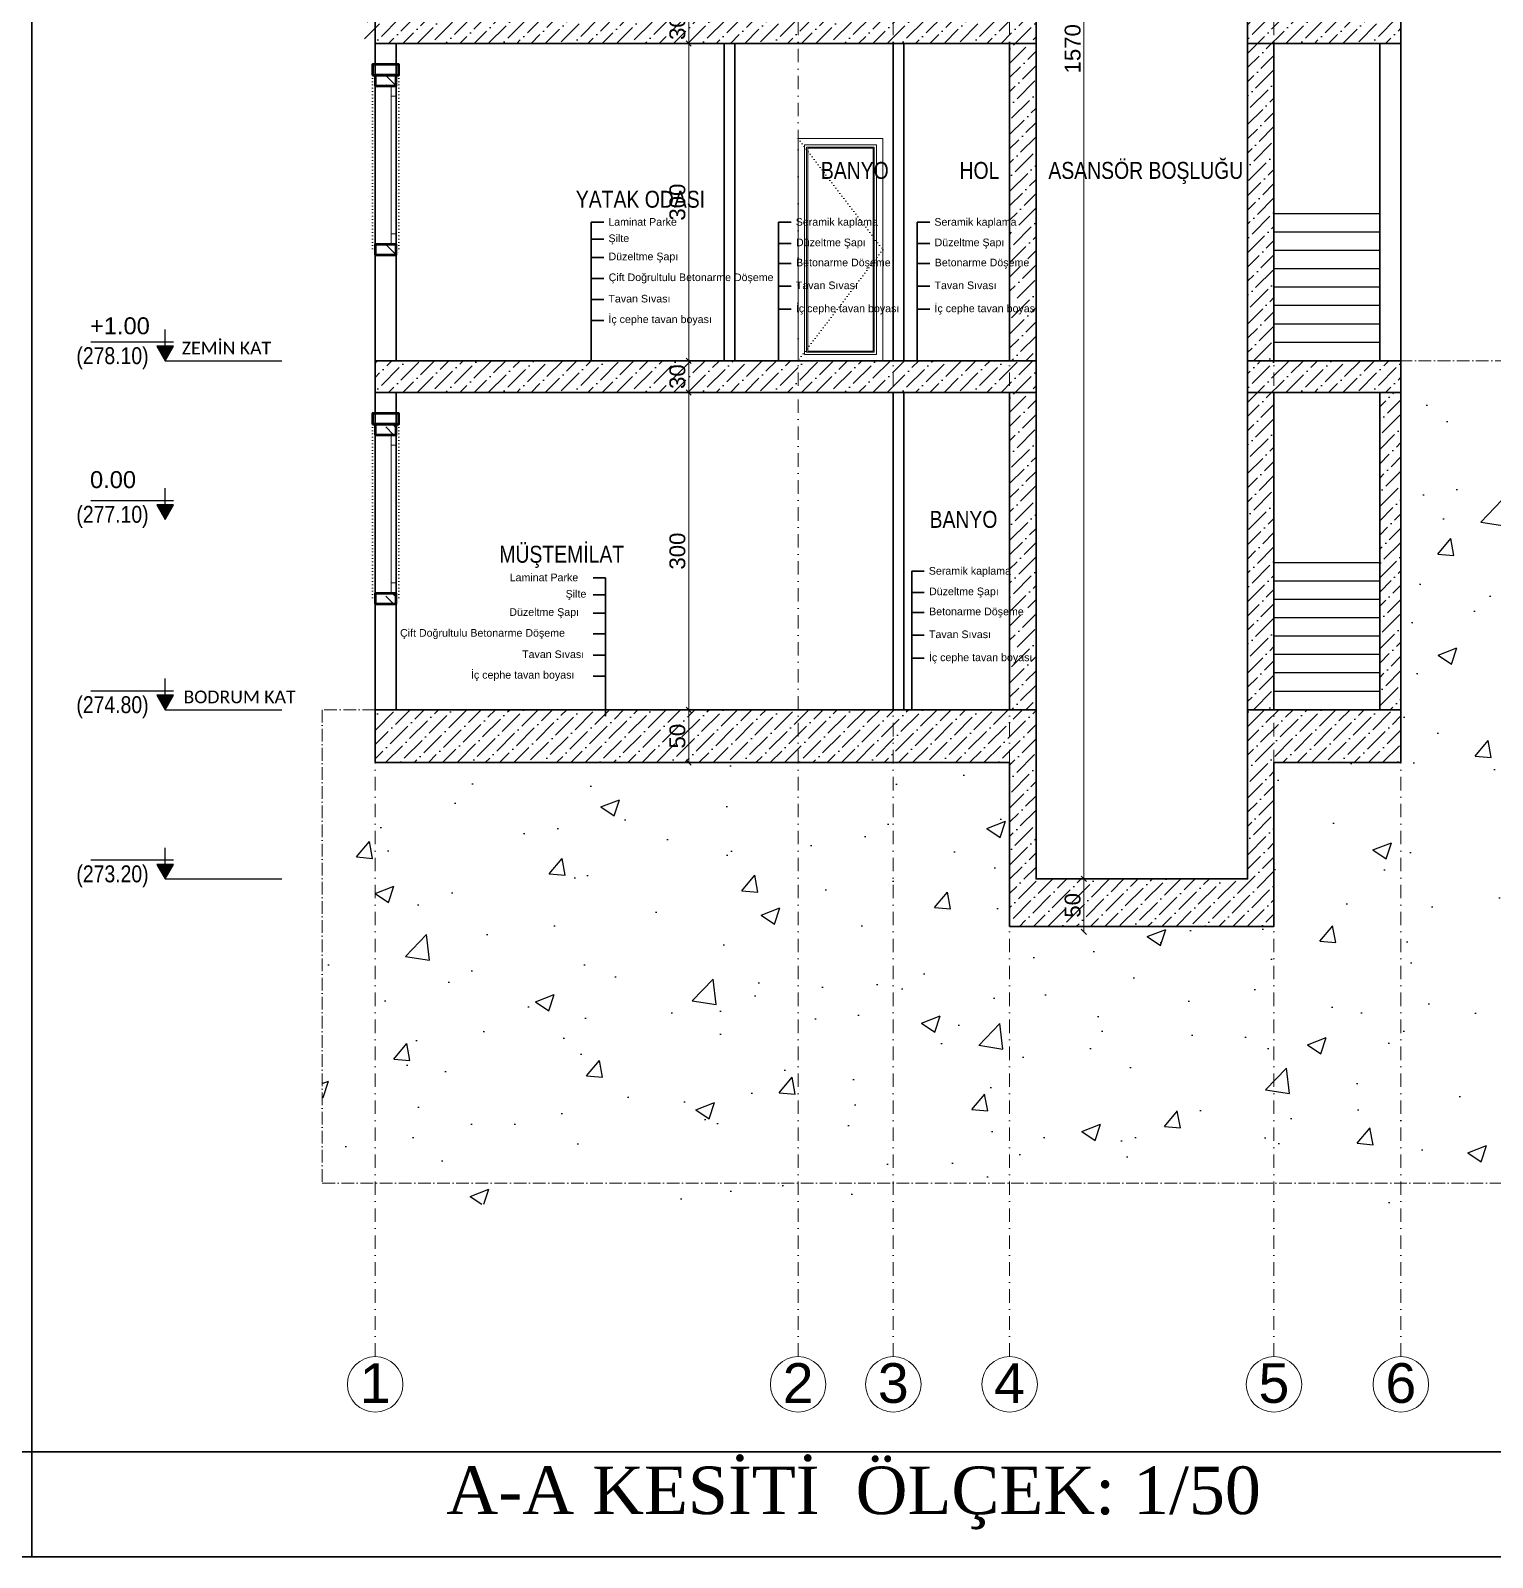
# Model space of a CAD drawing. Header units: millimetres. Extents: x 708 to 46452, y -4963 to 3960.
# Drawn here: x 21059 to 22442, y -4963 to -3519 of the extents above; entities that cross this region are included whole.
import ezdxf

# ---------------------------------------------------------------- set-up
doc = ezdxf.new("R2010")
doc.units = ezdxf.units.MM
for name, pattern in [('ACAD_ISO07W100', [3, 0, -3]), ('ACAD_ISO10W100', [18, 12, -3, 0, -3]), ('DASHDOT', [25.4, 12.7, -6.35, 0, -6.35])]:
    doc.linetypes.add(name, pattern=pattern)
for name, color, linetype, lineweight in [('00_IC_OLCU', 139, 'Continuous', 20), ('00_KOLON', 2, 'Continuous', 35), ('AKS', 153, 'ACAD_ISO10W100', 20), ('aks ve noktalılar', 129, 'DASHDOT', 13), ('ARC-ATP-DUVAR', 7, 'Continuous', 40), ('BETONARME TARAMA', 8, 'Continuous', 25), ('duvar', 6, 'Continuous', 35), ('görünüş1', 251, 'Continuous', 35), ('Kapı ve Pencereler', 253, 'Continuous', 5), ('KOLON', 7, 'Continuous', 50), ('Kolon Tarama', 163, 'Continuous', 13), ('Merdiven Noktalamaları', 251, 'ACAD_ISO07W100', 20), ('ROL_DIK', 150, 'Continuous', 0), ('Y', 41, 'Continuous', 30), ('YAZI', 40, 'Continuous', 25), ('YD', 7, 'Continuous', 5), ('yerkapl', 8, 'Continuous', 5), ('Çerçeve', 8, 'Continuous', 30)]:
    doc.layers.add(name, color=color, linetype=linetype, lineweight=lineweight)
doc.layers.add('F-arka_plan', color=7, linetype='Continuous')
doc.styles.add('arial_1_18', font='arial.ttf', dxfattribs={"height": 0.2})
doc.styles.add('GENERATED_STYLE_2', font='times.ttf')
doc.styles.get("Standard").update_dxf_attribs({"font": 'arial.ttf'})
doc.styles.add('şenşakrak', font='swissel.ttf', dxfattribs={"height": 10})
doc.dimstyles.new('ALP_OLCU', dxfattribs={"dimscale": 0, "dimtxt": 15, "dimasz": 5, "dimexe": 0.18, "dimexo": 0.06, "dimgap": 3, "dimtad": 1, "dimdec": 0, "dimrnd": 0.1, "dimzin": 9, "dimdsep": 46, "dimtxsty": 'Standard', "dimblk": 'OBLIQUE', "dimcen": 0, "dimse1": 1, "dimse2": 1, "dimclrd": 256, "dimclre": 256, "dimclrt": 53, "dimadec": 0, "dimazin": 0, "dimtfac": 1, "dimtdec": 0, "dimtix": 1, "dimtmove": 1, "dimatfit": 3, "dimldrblk": 'ARCHTICK', "dimfxl": 0.18, "dimtolj": 1, "dimlwd": -1, "dimarcsym": 0})

# ---------------------------------------------------------------- blocks, each defined once
blk = doc.blocks.new('160X160 PEN KESİT')
at = {"layer": 'Kolon Tarama'}
h = blk.add_hatch(dxfattribs=at)
h.set_pattern_fill('ANSI31', color=256, scale=2)
h.set_pattern_definition([(45, (84688.796, -97755), (-4.49012806, 4.49012806), [])])
h.paths.add_polyline_path([(9585.6, -22008.4), (9585.6, -21998.4), (9595.6, -21998.4), (9595.6, -22008.4)])
h = blk.add_hatch(dxfattribs=at)
h.set_pattern_fill('ANSI31', color=256, scale=2)
h.set_pattern_definition([(45, (84688.796, -97915), (-4.49012806, 4.49012806), [])])
h.paths.add_polyline_path([(9585.6, -22168.4), (9585.6, -22158.4), (9595.6, -22158.4), (9595.6, -22168.4)])
at = {"layer": 'Kapı ve Pencereler'}
for p, q in [((9585.6, -22148.9, 0), (9585.6, -22008.4, 0)), ((9585.6, -22148.9, 0), (9585.6, -22008.4, 0)), ((9590.6, -22008.4, 0), (9590.6, -22158.4, 0)), ((9590.6, -22008.4, 0), (9590.6, -22158.4, 0))]:
    blk.add_line(p, q, dxfattribs=at)
at = {"layer": 'Kapı ve Pencereler', "elevation": 0}
for points in [[(9605.6, -22008.4), (9585.6, -22008.4), (9585.6, -21998.4), (9605.6, -21998.4)], [(9585.6, -22008.4), (9590.6, -22008.4), (9590.6, -22018.4), (9585.6, -22018.4)], [(9590.6, -22008.4), (9605.6, -22008.4), (9605.6, -22158.4), (9590.6, -22158.4)], [(9590.6, -22008.4), (9605.6, -22008.4), (9605.6, -22158.4), (9590.6, -22158.4)], [(9585.6, -22148.4), (9590.6, -22148.4), (9590.6, -22158.4), (9585.6, -22158.4)], [(9605.6, -22168.4), (9585.6, -22168.4), (9585.6, -22158.4), (9605.6, -22158.4)]]:
    blk.add_lwpolyline(points, close=True, dxfattribs=at)
at = {"layer": 'KOLON', "elevation": 0}
for points in [[(9608.1, -21998.4), (9583.1, -21998.4), (9583.1, -21988.4), (9608.1, -21988.4)], [(9605.6, -22008.4), (9585.6, -22008.4), (9585.6, -21998.4), (9605.6, -21998.4)], [(9605.6, -22168.4), (9585.6, -22168.4), (9585.6, -22158.4), (9605.6, -22158.4)]]:
    blk.add_lwpolyline(points, close=True, dxfattribs=at)
at = {"layer": 'Merdiven Noktalamaları'}
for p, q in [((9583.1, -21998.4, 0), (9583.1, -22168.4, 0)), ((9608.1, -21998.4, 0), (9608.1, -22168.4, 0))]:
    blk.add_line(p, q, dxfattribs=at)
blk = doc.blocks.new('malzeme 2')
at = {"layer": 'Y'}
for p, q in [((0, 130.9), (11.8, 130.9)), ((0, 130.9), (0, 0)), ((0, 114.8), (11.8, 114.8)), ((0, 97.6), (11.8, 97.6)), ((0, 77.9), (11.8, 77.9)), ((0, 57.8), (11.8, 57.8)), ((0, 38.1), (11.8, 38.1))]:
    blk.add_line(p, q, dxfattribs=at)
at = {"layer": 'YD', "style": 'şenşakrak'}
for s, p in [('Laminat Parke', (16.2, 127.7)), ('Şilte', (16.4, 112.2)), ('Düzeltme Şapı', (16.4, 95)), ('Çift Doğrultulu Betonarme Döşeme', (16.5, 75.3)), ('Tavan Sıvası', (16.3, 55.1)), ('İç cephe tavan boyası', (16.3, 35.6))]:
    blk.add_text(s, height=7.2, dxfattribs=at).set_placement(p)
blk = doc.blocks.new('gae')
at = {"layer": 'yerkapl'}
blk.add_hatch(color=256, dxfattribs=at).paths.add_polyline_path([(10.1, 17.5), (-10.1, 17.5), (0, 0)])
for p, q in [((0, 17.5), (0, 37.6)), ((0, 17.5), (0, 37.6)), ((-10.1, 22.5), (89.7, 22.5)), ((-10.1, 22.5), (89.7, 22.5)), ((0, 0), (-10.1, 17.5)), ((-10.1, 17.5), (10.1, 17.5)), ((0, 0), (-10.1, 17.5)), ((-10.1, 17.5), (10.1, 17.5)), ((10.1, 17.5), (0, 0)), ((10.1, 17.5), (0, 0))]:
    blk.add_line(p, q)
blk.add_lwpolyline([(0, 0), (-98.9, 0)])
blk = doc.blocks.new('UDTYUU')
blk.add_line((-169286.9, 45227.8), (-169397.4, 45227.8))
at = {"xscale": 0.7839999999999999, "yscale": 0.7839999999999999, "zscale": 0.7839999999999999}
blk.add_blockref('gae', (-169286.9, 45227.8), dxfattribs=at)
blk = doc.blocks.new('malzeme 1')
at = {"layer": 'Y'}
for p, q in [((0, 130.9), (11.8, 130.9)), ((0, 130.9), (0, 0)), ((0, 110.9), (11.8, 110.9)), ((0, 91.9), (11.8, 91.9)), ((0, 70.5), (11.8, 70.5)), ((0, 48.7), (11.8, 48.7))]:
    blk.add_line(p, q, dxfattribs=at)
at = {"layer": 'YD', "style": 'şenşakrak'}
for s, p in [('Seramik kaplama', (16.2, 127.7)), ('Düzeltme Şapı', (16.4, 108.3)), ('Betonarme Döşeme', (16.5, 89.3)), ('Tavan Sıvası', (16.3, 67.7)), ('İç cephe tavan boyası', (16.3, 45.9))]:
    blk.add_text(s, height=7.2, dxfattribs=at).set_placement(p)
blk = doc.blocks.new('_Oblique')
at = {"color": 0, "linetype": 'ByBlock', "lineweight": -2}
blk.add_line((-0.5, -0.5), (0.5, 0.5), dxfattribs=at)
blk = doc.blocks.new('*D1443')
at = {"layer": '00_IC_OLCU', "transparency": 16777216}
blk.add_line((22055.4, -4371), (22055.4, -4321), dxfattribs=at)
at = {"layer": 'Defpoints', "color": 0, "transparency": 16777216}
for p in [(22055.4, -4321), (22080.1, -4321), (22080.1, -4371)]:
    blk.add_point(p, dxfattribs=at)
at = {"layer": '00_IC_OLCU', "transparency": 16777216, "xscale": 5, "yscale": 5, "zscale": 5}
for p, rotation in [((22055.4, -4321), 90), ((22055.4, -4371), 270)]:
    blk.add_blockref('_Oblique', p, dxfattribs=dict(at, rotation=rotation))
at = {"layer": '00_IC_OLCU', "color": 53, "transparency": 16777216, "insert": (22044.8, -4346), "char_height": 15, "attachment_point": 5, "rotation": 90}
blk.add_mtext('\\A1;50', dxfattribs=at)
blk = doc.blocks.new('_ArchTick')
at = {"color": 0, "linetype": 'ByBlock', "const_width": 0.15}
blk.add_lwpolyline([(-0.5, -0.5), (0.5, 0.5)], dxfattribs=at)
blk = doc.blocks.new('*D1444')
at = {"layer": '00_IC_OLCU', "transparency": 16777216}
blk.add_line((22055.4, -4321), (22055.4, -2751), dxfattribs=at)
at = {"layer": 'Defpoints', "color": 0, "transparency": 16777216}
for p in [(22055.4, -2751), (22092.6, -2751), (22080.1, -4321)]:
    blk.add_point(p, dxfattribs=at)
at = {"layer": '00_IC_OLCU', "transparency": 16777216, "xscale": 5, "yscale": 5, "zscale": 5}
for p, rotation in [((22055.4, -2751), 90), ((22055.4, -4321), 270)]:
    blk.add_blockref('_Oblique', p, dxfattribs=dict(at, rotation=rotation))
at = {"layer": '00_IC_OLCU', "color": 53, "transparency": 16777216, "insert": (22044.8, -3536), "char_height": 15, "attachment_point": 5, "rotation": 90}
blk.add_mtext('\\A1;1570', dxfattribs=at)
blk = doc.blocks.new('*D1453')
at = {"layer": '00_IC_OLCU', "transparency": 16777216}
blk.add_line((21681.6, -4211), (21681.6, -4161), dxfattribs=at)
at = {"layer": 'Defpoints', "color": 0, "transparency": 16777216}
for p in [(21681.6, -4161), (21967.3, -4161), (21995.1, -4211)]:
    blk.add_point(p, dxfattribs=at)
at = {"layer": '00_IC_OLCU', "transparency": 16777216, "xscale": 5, "yscale": 5, "zscale": 5}
for p, rotation in [((21681.6, -4161), 90), ((21681.6, -4211), 270)]:
    blk.add_blockref('_Oblique', p, dxfattribs=dict(at, rotation=rotation))
at = {"layer": '00_IC_OLCU', "color": 53, "transparency": 16777216, "insert": (21671, -4186), "char_height": 15, "attachment_point": 5, "rotation": 90}
blk.add_mtext('\\A1;50', dxfattribs=at)
blk = doc.blocks.new('*D1454')
at = {"layer": '00_IC_OLCU', "transparency": 16777216}
blk.add_line((21681.6, -4161), (21681.6, -3861), dxfattribs=at)
at = {"layer": 'Defpoints', "color": 0, "transparency": 16777216}
for p in [(21681.6, -3861), (21681.6, -3861), (21967.3, -4161)]:
    blk.add_point(p, dxfattribs=at)
at = {"layer": '00_IC_OLCU', "transparency": 16777216, "xscale": 5, "yscale": 5, "zscale": 5}
for p, rotation in [((21681.6, -3861), 90), ((21681.6, -4161), 270)]:
    blk.add_blockref('_Oblique', p, dxfattribs=dict(at, rotation=rotation))
at = {"layer": '00_IC_OLCU', "color": 53, "transparency": 16777216, "insert": (21671, -4011), "char_height": 15, "attachment_point": 5, "rotation": 90}
blk.add_mtext('\\A1;300', dxfattribs=at)
blk = doc.blocks.new('*D1447')
at = {"layer": '00_IC_OLCU', "transparency": 16777216}
blk.add_line((21681.6, -3861), (21681.6, -3831), dxfattribs=at)
at = {"layer": 'Defpoints', "color": 0, "transparency": 16777216}
for p in [(21681.6, -3831), (21681.6, -3831), (21681.6, -3861)]:
    blk.add_point(p, dxfattribs=at)
at = {"layer": '00_IC_OLCU', "transparency": 16777216, "xscale": 5, "yscale": 5, "zscale": 5}
for p, rotation in [((21681.6, -3831), 90), ((21681.6, -3861), 270)]:
    blk.add_blockref('_Oblique', p, dxfattribs=dict(at, rotation=rotation))
at = {"layer": '00_IC_OLCU', "color": 53, "transparency": 16777216, "insert": (21671, -3846), "char_height": 15, "attachment_point": 5, "rotation": 90}
blk.add_mtext('\\A1;30', dxfattribs=at)
blk = doc.blocks.new('*D1448')
at = {"layer": '00_IC_OLCU', "transparency": 16777216}
blk.add_line((21681.6, -3831), (21681.6, -3531), dxfattribs=at)
at = {"layer": 'Defpoints', "color": 0, "transparency": 16777216}
for p in [(21681.6, -3531), (21681.6, -3531), (21681.6, -3831)]:
    blk.add_point(p, dxfattribs=at)
at = {"layer": '00_IC_OLCU', "transparency": 16777216, "xscale": 5, "yscale": 5, "zscale": 5}
for p, rotation in [((21681.6, -3531), 90), ((21681.6, -3831), 270)]:
    blk.add_blockref('_Oblique', p, dxfattribs=dict(at, rotation=rotation))
at = {"layer": '00_IC_OLCU', "color": 53, "transparency": 16777216, "insert": (21671, -3681), "char_height": 15, "attachment_point": 5, "rotation": 90}
blk.add_mtext('\\A1;300', dxfattribs=at)
blk = doc.blocks.new('*D1449')
at = {"layer": '00_IC_OLCU', "transparency": 16777216}
blk.add_line((21681.6, -3531), (21681.6, -3501), dxfattribs=at)
at = {"layer": 'Defpoints', "color": 0, "transparency": 16777216}
for p in [(21681.6, -3501), (21681.6, -3501), (21681.6, -3531)]:
    blk.add_point(p, dxfattribs=at)
at = {"layer": '00_IC_OLCU', "transparency": 16777216, "xscale": 5, "yscale": 5, "zscale": 5}
for p, rotation in [((21681.6, -3501), 90), ((21681.6, -3531), 270)]:
    blk.add_blockref('_Oblique', p, dxfattribs=dict(at, rotation=rotation))
at = {"layer": '00_IC_OLCU', "color": 53, "transparency": 16777216, "insert": (21671, -3516), "char_height": 15, "attachment_point": 5, "rotation": 90}
blk.add_mtext('\\A1;30', dxfattribs=at)

msp = doc.modelspace()

# ---------------------------------------------------------------- hatches: boundary and pattern name
at = {"layer": 'BETONARME TARAMA'}
h = msp.add_hatch(dxfattribs=at)
h.set_pattern_fill('ANSI36', color=256, scale=3)
h.set_pattern_definition([(45, (9592.619, -3724.68), (5.051394, 18.521778), [23.8125, -4.7625, 0, -4.7625])])
h.paths.add_polyline_path([(21985.118, -3530.971), (22010.118, -3530.971), (22010.118, -3830.971), (21985.118, -3830.971)])
h.paths.add_polyline_path([(22210.118, -3530.971), (22235.118, -3530.971), (22235.118, -3830.971), (22210.118, -3830.971)])
h.paths.add_polyline_path([(22210.118, -3530.971), (22210.118, -3500.971), (22355.118, -3500.971), (22355.118, -3530.971)])
h.paths.add_polyline_path([(22010.118, -3500.971), (22010.118, -3530.971), (21375.118, -3530.971), (21375.118, -3500.971)])
h = msp.add_hatch(dxfattribs=at)
h.set_pattern_fill('ANSI36', color=256, scale=3)
h.set_pattern_definition([(45, (9592.619, -4054.68), (5.051394, 18.521778), [23.8125, -4.7625, 0, -4.7625])])
h.paths.add_polyline_path([(21985.118, -3860.971), (22010.118, -3860.971), (22010.118, -4160.971), (21985.118, -4160.971)])
h.paths.add_polyline_path([(22210.118, -3860.971), (22235.118, -3860.971), (22235.118, -4160.971), (22210.118, -4160.971)])
h.paths.add_polyline_path([(22210.118, -3860.971), (22210.118, -3830.971), (22355.118, -3830.971), (22355.118, -3860.971)])
h.paths.add_polyline_path([(22010.118, -3830.971), (22010.118, -3860.971), (21385.118, -3860.971), (21385.118, -3830.971)])
h = msp.add_hatch(dxfattribs=at)
h.set_pattern_fill('ANSI36', color=256, scale=3)
h.set_pattern_definition([(45, (340.3, 2822.54), (5.051394, 18.5217782), [23.8125, -4.7625, 0, -4.7625])])
h.paths.add_polyline_path([(22355.118, -3860.971), (22335.118, -3860.971), (22335.118, -4160.971), (22355.118, -4160.971)])
h = msp.add_hatch(dxfattribs=at)
h.set_pattern_fill('ANSI36', color=256, scale=3)
h.set_pattern_definition([(45, (360.072, -6091.007), (5.051394, 18.5217782), [23.8125, -4.7625, 0, -4.7625])])
h.paths.add_polyline_path([(21875.118, -4160.971), (21985.118, -4160.971), (21985.118, -4210.971), (21875.118, -4210.971)])
h.paths.add_polyline_path([(21385.118, -4160.971), (21785.118, -4160.971), (21785.118, -4210.971), (21385.118, -4210.971)])
h.paths.add_polyline_path([(21785.118, -4160.971), (21875.118, -4160.971), (21875.118, -4210.971), (21785.118, -4210.971)])
h.paths.add_polyline_path([(21985.118, -4160.971), (22010.118, -4160.971), (22010.118, -4320.971), (22210.118, -4320.971), (22210.118, -4160.971), (22235.118, -4160.971), (22235.118, -4365.971), (21985.118, -4365.971), (21985.118, -4210.971)])
h.paths.add_polyline_path([(22235.118, -4160.971), (22355.118, -4160.971), (22355.118, -4210.971), (22235.118, -4210.971)])
at = {"layer": 'F-arka_plan'}
h = msp.add_hatch(dxfattribs=at)
h.set_pattern_fill('AR-CONC', color=256)
h.set_pattern_definition([(50, (340.3, 2802.54), (182.1847, -15.9391), [19.05, -209.55]), (355, (340.3, 2802.54), (-35.2434, 191.0568), [15.24, -167.6406]), (100.45144, (355.48, 2801.21), (146.9412, 175.1178), [16.19, -178.0902]), (46.1842, (340.3, 2853.34), (271.079, -42.0423), [28.575, -314.325]), (96.6356, (362.9, 2849.84), (237.404, 247.426), [24.285, -267.1356]), (351.1842, (340.3, 2853.34), (237.404, 247.426), [22.86, -251.4597]), (21, (365.7, 2840.64), (151.6144, -102.2652), [19.05, -209.55]), (326, (365.7, 2840.64), (61.802, 184.188), [15.24, -167.64]), (71.45144, (378.33, 2832.12), (213.4164, 81.9228), [16.19, -178.09]), (37.5, (340.3, 2802.54), (3.0886, 84.55504), [0, -165.608, 0, -170.18, 0, -168.275]), (7.5, (340.3, 2802.54), (66.81966, 100.18057), [0, -97.028, 0, -161.798, 0, -64.135]), (327.5, (283.66, 2802.54), (135.5906, -5.72874), [0, -63.5, 0, -198.12, 0, -262.89]), (317.5, (258.26, 2802.54), (148.1292, 25.4265), [0, -82.55, 0, -131.572, 0, -186.69])])
h.paths.add_polyline_path([(22564.841, -4628.657), (22564.841, -3850.971), (22355.118, -3850.971), (22355.118, -3880.971), (22355.118, -4210.971), (22235.118, -4210.971), (22235.118, -4365.971), (21985.118, -4365.971), (21985.118, -4210.971), (21335.118, -4210.971), (21335.118, -4628.657)])
at = {"layer": 'yerkapl'}
msp.add_hatch(color=256, dxfattribs=at).paths.add_polyline_path([(21178.55, -3967.283), (21194.355, -3967.283), (21186.452, -3980.971)])

# ---------------------------------------------------------------- linework, layer by layer
for p, q in [((21186.452, -3967.283), (21186.452, -3951.478)), ((21186.452, -3967.283), (21186.452, -3951.478)), ((21194.355, -3963.332), (21116.118, -3963.332)), ((21194.355, -3963.332), (21116.118, -3963.332)), ((21178.55, -3967.283), (21186.452, -3980.971)), ((21194.355, -3967.283), (21178.55, -3967.283)), ((21178.55, -3967.283), (21186.452, -3980.971)), ((21194.355, -3967.283), (21178.55, -3967.283)), ((21186.452, -3980.971), (21194.355, -3967.283)), ((21186.452, -3980.971), (21194.355, -3967.283))]:
    msp.add_line(p, q)
at = {"color": 251, "true_color": 0x636466}
for points in [[(22335.118, -3692.091), (22235.118, -3692.091)], [(22335.118, -3709.451), (22235.118, -3709.451)], [(22335.118, -3726.811), (22235.118, -3726.811)], [(22335.118, -3744.171), (22235.118, -3744.171)], [(22335.118, -3761.531), (22235.118, -3761.531)], [(22335.118, -3778.891), (22235.118, -3778.891)], [(22335.118, -3796.251), (22235.118, -3796.251)], [(22335.118, -3813.611), (22235.118, -3813.611)], [(22335.118, -4022.091), (22235.118, -4022.091)], [(22335.118, -4039.451), (22235.118, -4039.451)], [(22335.118, -4056.811), (22235.118, -4056.811)], [(22335.118, -4074.171), (22235.118, -4074.171)], [(22335.118, -4091.531), (22235.118, -4091.531)], [(22335.118, -4108.891), (22235.118, -4108.891)], [(22335.118, -4126.251), (22235.118, -4126.251)], [(22335.118, -4143.611), (22235.118, -4143.611)]]:
    msp.add_lwpolyline(points, dxfattribs=at)
at = {"layer": '00_KOLON'}
for p, q in [((21385.118, -3530.971), (21385.118, -3170.971)), ((22355.118, -3860.971), (22355.118, -3170.971)), ((21385.118, -3860.971), (21385.118, -3500.971)), ((22010.118, -3830.971), (22010.118, -3500.971)), ((22210.118, -3830.971), (22210.118, -3500.971)), ((22355.118, -4210.971), (22355.118, -3500.971)), ((22010.118, -3530.971), (21385.118, -3530.971)), ((21405.118, -3830.971), (21405.118, -3530.971)), ((21715.118, -3530.971), (21715.118, -3830.971)), ((21725.118, -3530.971), (21725.118, -3830.971)), ((21875.118, -3830.971), (21875.118, -3530.971)), ((21885.118, -3830.971), (21885.118, -3530.971)), ((21985.118, -3830.971), (21985.118, -3530.971)), ((22355.118, -3530.971), (22210.118, -3530.971)), ((22235.118, -3830.971), (22235.118, -3530.971)), ((22335.118, -3830.971), (22335.118, -3530.971)), ((21385.118, -4210.971), (21385.118, -3830.971)), ((22010.118, -3830.971), (21385.118, -3830.971)), ((22010.118, -3830.971), (21385.118, -3830.971)), ((22010.118, -4160.971), (22010.118, -3830.971)), ((22210.118, -4160.971), (22210.118, -3830.971)), ((22355.118, -3830.971), (22210.118, -3830.971)), ((22355.118, -3830.971), (22210.118, -3830.971)), ((22010.118, -3860.971), (21385.118, -3860.971)), ((21405.118, -4160.971), (21405.118, -3860.971)), ((21875.118, -4160.971), (21875.118, -3860.971)), ((21885.118, -4160.971), (21885.118, -3860.971)), ((21985.118, -4160.971), (21985.118, -3860.971)), ((22355.118, -3860.971), (22210.118, -3860.971)), ((22235.118, -4160.971), (22235.118, -3860.971)), ((22335.118, -4160.971), (22335.118, -3860.971)), ((22010.118, -4160.971), (21385.118, -4160.971)), ((22355.118, -4160.971), (22210.118, -4160.971)), ((21985.118, -4210.971), (21385.118, -4210.971)), ((22355.118, -4210.971), (22235.118, -4210.971))]:
    msp.add_line(p, q, dxfattribs=at)
for points in [[(22210.118, -4160.971), (22210.118, -4320.971), (22010.118, -4320.971), (22010.118, -4160.971)], [(22235.118, -4210.971), (22235.118, -4365.971), (21985.118, -4365.971), (21985.118, -4210.971)]]:
    msp.add_lwpolyline(points, dxfattribs=at)
at = {"layer": 'AKS'}
msp.add_line((21385.118, -4160.971), (21335.118, -4160.971), dxfattribs=at)
msp.add_lwpolyline([(21335.118, -4160.971), (21335.118, -4608.657), (22564.841, -4608.657), (22564.841, -3830.971), (22355.118, -3830.971)], dxfattribs=at)
at = {"layer": 'AKS', "color": 30, "linetype": 'Continuous', "lineweight": 5}
for centre in [(21385.118, -4798.971), (21785.118, -4798.971), (21875.118, -4798.971), (21985.118, -4798.971), (22235.118, -4798.971), (22355.118, -4798.971)]:
    msp.add_circle(centre, 26.25, dxfattribs=at)
at = {"layer": 'aks ve noktalılar'}
for points in [[(21385.118, -4772.721), (21385.118, -2516.302)], [(21785.118, -4772.721), (21785.118, -2516.302)], [(21875.118, -4772.721), (21875.118, -2516.302)], [(21985.118, -4772.721), (21985.118, -2516.302)], [(22235.118, -4772.721), (22235.118, -2516.302)], [(22355.118, -4772.721), (22355.118, -2516.302)]]:
    msp.add_lwpolyline(points, dxfattribs=at)
at = {"layer": 'görünüş1'}
msp.add_line((10275.445, -4862.728), (34332.769, -4862.728), dxfattribs=at)
msp.add_lwpolyline([(34332.769, -4961.727), (20864.937, -4961.918)], dxfattribs=at)
at = {"layer": 'Kapı ve Pencereler'}
for points in [[(21785.163, -3830.971), (21865.163, -3830.971), (21865.163, -3620.971), (21785.163, -3620.971)], [(21791.163, -3824.971), (21859.163, -3824.971), (21859.163, -3626.971), (21791.163, -3626.971)], [(21793.163, -3822.971), (21857.163, -3822.971), (21857.163, -3628.971), (21793.163, -3628.971)], [(21794.163, -3821.971), (21856.163, -3821.971), (21856.163, -3629.971), (21794.163, -3629.971)]]:
    msp.add_lwpolyline(points, close=True, dxfattribs=at)
at = {"layer": 'Merdiven Noktalamaları'}
for p, q in [((21785.163, -3620.971), (21865.163, -3725.971)), ((21865.163, -3725.971), (21785.163, -3830.971))]:
    msp.add_line(p, q, dxfattribs=at)
at = {"layer": 'Y'}
for p, q in [((21602.965, -4036.343), (21591.15, -4036.343)), ((21602.965, -4036.343), (21602.965, -4167.216)), ((21602.965, -4052.419), (21591.15, -4052.419)), ((21602.965, -4069.637), (21591.15, -4069.637)), ((21602.965, -4089.296), (21591.15, -4089.296)), ((21602.965, -4109.371), (21591.15, -4109.371)), ((21602.965, -4129.147), (21591.15, -4129.147))]:
    msp.add_line(p, q, dxfattribs=at)
at = {"layer": 'Çerçeve'}
msp.add_line((21060.431, -4962.621), (21060.431, -2331.859), dxfattribs=at)

# ---------------------------------------------------------------- block references
at = {"layer": 'ARC-ATP-DUVAR', "xscale": -1}
for p in [(30990.687, 18437.471, 0), (30990.687, 18107.471, 0)]:
    msp.add_blockref('160X160 PEN KESİT', p, dxfattribs=at)
at = {"layer": 'duvar'}
for name, p in [('malzeme 2', (21589.405, -3830.971)), ('malzeme 1', (21766.67, -3830.971)), ('malzeme 1', (21897.787, -3830.971)), ('malzeme 1', (21892.531, -4160.971))]:
    msp.add_blockref(name, p, dxfattribs=at)
at = {"layer": 'YAZI', "xscale": -1}
for p in [(-148100.442, -49058.8), (-148100.442, -49388.8), (-148100.442, -49548.8)]:
    msp.add_blockref('UDTYUU', p, dxfattribs=at)

# ---------------------------------------------------------------- texts
at = {"layer": 'AKS', "color": 30, "linetype": 'Continuous', "lineweight": 5, "style": 'arial_1_18'}
for s, p in [('1', (21370.551, -4816.413)), ('2', (21770.551, -4816.413)), ('3', (21860.551, -4816.413)), ('4', (21970.551, -4816.413)), ('5', (22220.551, -4816.413)), ('6', (22340.551, -4816.413))]:
    msp.add_text(s, height=37.5, dxfattribs=at).set_placement(p)
at = {"layer": 'ROL_DIK', "color": 0, "lineweight": 40, "insert": (21452.505, -4876.614), "char_height": 45, "attachment_point": 1, "style": 'GENERATED_STYLE_2'}
msp.add_mtext('A-A KESİTİ  ÖLÇEK: 1/50', dxfattribs=at)
at = {"layer": 'YAZI'}
for s, insert, char_height, width, attachment_point in [('{\\fArial Narrow|b0|i0|c162|p34;\\H0.7716x;BANYO}', (21806.635, -3643.004), 20.736, 189.49447, 1), ('{\\fArial Narrow|b0|i0|c162|p34;\\H0.7716x;HOL}', (21937.752, -3643.004), 20.736, 189.49447, 1), ('{\\fArial Narrow|b0|i0|c162|p34;\\H0.7716x;ASANSÖR BOŞLUĞU}', (22021.79, -3643.004), 20.736, 189.49447, 1), ('{\\fArial Narrow|b0|i0|c162|p34;\\H0.7716x;YATAK ODASI}', (21574.891, -3670.261), 20.736, 189.49447, 1), ('{\\fCalibri|b0|i0|c162|p34;ZEMİN KAT}', (21202.209, -3825.014), 12, 163.71145, 7), ('{\\fArial Narrow|b0|i0|c162|p34;\\H0.7716x;BANYO}', (21909.437, -3973.004), 20.736, 189.49447, 1), ('{\\fArial Narrow|b0|i0|c162|p34;\\H0.7716x;MÜŞTEMİLAT}', (21502.509, -4005.964), 20.736, 189.49447, 1), ('{\\fCalibri|b0|i0|c162|p34;BODRUM KAT}', (21203.788, -4155.014), 12, 163.71145, 7)]:
    msp.add_mtext(s, dxfattribs=dict(at, insert=insert, char_height=char_height, width=width, attachment_point=attachment_point))
at = {"layer": 'YAZI', "color": 3, "char_height": 16, "width": 92.86722, "attachment_point": 1}
for s, insert in [('+1.00', (21115.426, -3789.925)), ('0.00', (21115.426, -3935.382))]:
    msp.add_mtext(s, dxfattribs=dict(at, insert=insert))
at = {"layer": 'YAZI', "color": 2, "char_height": 16, "width": 80.64723, "attachment_point": 3}
for s, insert in [('{\\fArial Narrow|b0|i0|c162|p34;(278.10)}', (21170.809, -3818.191)), ('{\\fArial Narrow|b0|i0|c162|p34;(277.10)}', (21170.809, -3968.191)), ('{\\fArial Narrow|b0|i0|c162|p34;(274.80)}', (21170.809, -4148.191)), ('{\\fArial Narrow|b0|i0|c162|p34;(273.20)}', (21170.809, -4308.191))]:
    msp.add_mtext(s, dxfattribs=dict(at, insert=insert))
at = {"layer": 'YD', "style": 'şenşakrak'}
for s, p in [('Laminat Parke', (21512.326, -4039.503)), ('Şilte', (21565.258, -4054.994)), ('Düzeltme Şapı', (21511.995, -4072.212)), ('Çift Doğrultulu Betonarme Döşeme', (21408.646, -4091.921)), ('Tavan Sıvası', (21524.078, -4112.146)), ('İç cephe tavan boyası', (21475.718, -4131.582))]:
    msp.add_text(s, height=7.2, dxfattribs=at).set_placement(p)

# ---------------------------------------------------------------- dimensions: what is measured, and where the dimension line sits
at = {"layer": '00_IC_OLCU'}
for base, p1, p2, picture, middle in [((22055.443, -2750.971), (22080.118, -4320.971), (22092.618, -2750.971), '*D1444', (22044.784, -3535.971)), ((21681.622, -3500.971), (21681.622, -3530.971), (21681.622, -3500.971), '*D1449', (21670.958, -3515.971)), ((21681.622, -3530.971), (21681.622, -3830.971), (21681.622, -3530.971), '*D1448', (21670.958, -3680.971)), ((21681.622, -3830.971), (21681.622, -3860.971), (21681.622, -3830.971), '*D1447', (21670.958, -3845.971)), ((21681.622, -3860.971), (21967.317, -4160.971), (21681.622, -3860.971), '*D1454', (21670.958, -4010.971)), ((21681.622, -4160.971), (21995.118, -4210.971), (21967.317, -4160.971), '*D1453', (21670.963, -4185.971)), ((22055.443, -4320.971), (22080.118, -4370.971), (22080.118, -4320.971), '*D1443', (22044.784, -4345.971))]:
    dim = msp.add_linear_dim(base=base, p1=p1, p2=p2, angle=90, dimstyle='ALP_OLCU', override={"dimscale": 1}, dxfattribs=at)
    dim.commit()
    dim.dimension.update_dxf_attribs({"geometry": picture, "text_midpoint": middle})

doc.saveas('drawing.dxf')
